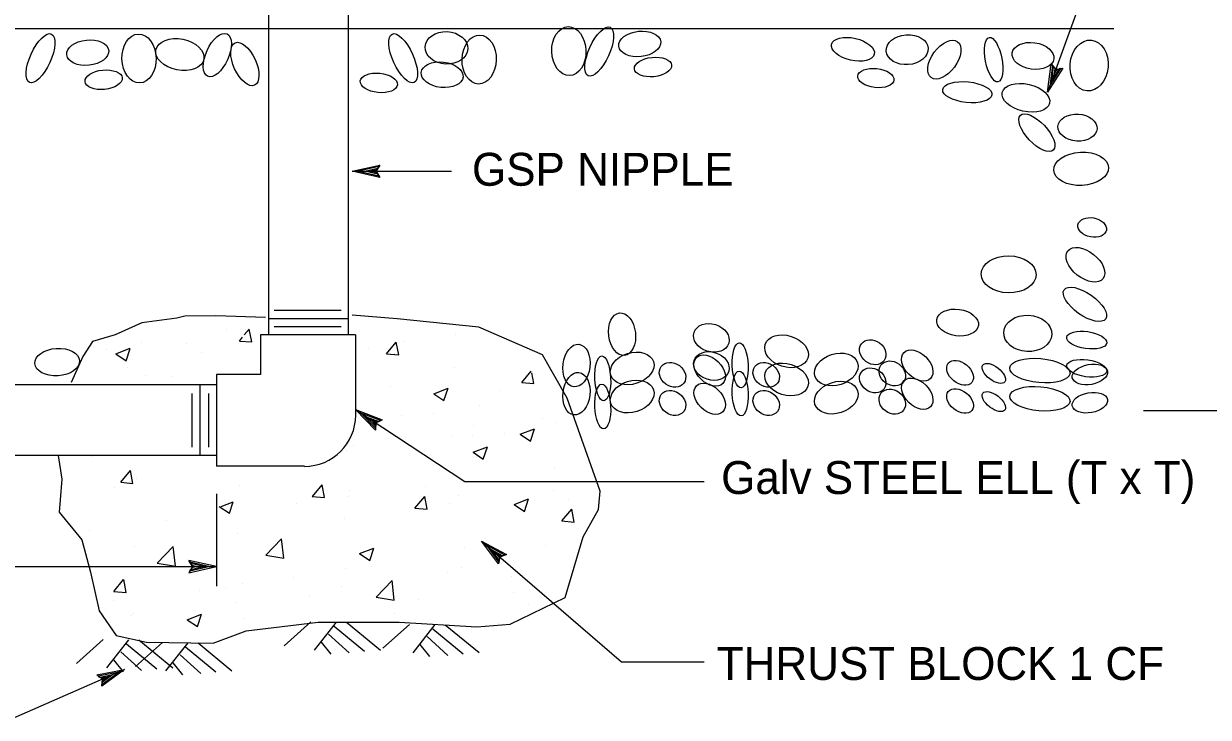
# Model space of a CAD drawing. Extents: x -893 to 867, y -474 to 712.
# Drawn here: x -416.9 to -164.9, y -274 to -126.4 of the extents above; entities that cross this region are included whole.
import ezdxf

# ---------------------------------------------------------------- set-up
doc = ezdxf.new("R2010")
doc.units = 0
for name, color, linetype in [('56 Stage 3 Anno', 7, 'Continuous'), ('57 Undefined', 7, 'Continuous'), ('59 Sndwall Anno', 7, 'Continuous'), ('60 Nongeo Data', 7, 'Continuous')]:
    doc.layers.add(name, color=color, linetype=linetype)

msp = doc.modelspace()

# ---------------------------------------------------------------- linework, layer by layer
at = {"layer": '56 Stage 3 Anno'}
for p, q in [((-347.07, -157.79), (-325.92, -157.79)), ((-347.07, -157.79), (-347.07, -157.79)), ((-341.17, -156.49), (-341.17, -156.49)), ((-341.17, -159.11), (-341.17, -159.11)), ((-346.31, -208.54), (-323.07, -223.8)), ((-346.31, -208.54), (-346.31, -208.54)), ((-178.62, -208.75), (-130.19, -208.75)), ((-340.66, -210.7), (-340.66, -210.7)), ((-342.11, -212.89), (-342.11, -212.89)), ((-323.07, -223.8), (-272.17, -223.8)), ((-375.9, -226.47), (-375.9, -246.12)), ((-319.5, -236.51), (-289.73, -262.23)), ((-319.5, -236.51), (-319.5, -236.51)), ((-314.18, -239.39), (-314.18, -239.39)), ((-557.75, -241.92), (-375.9, -241.92)), ((-381.8, -240.61), (-381.8, -240.61)), ((-375.9, -241.92), (-375.9, -241.92)), ((-315.9, -241.37), (-315.9, -241.37)), ((-381.8, -243.24), (-381.8, -243.24)), ((-395.46, -263.83), (-433.94, -280.69)), ((-289.73, -262.23), (-272.17, -262.23))]:
    msp.add_line(p, q, dxfattribs=at)
msp.add_lwpolyline([(-168.18, -90.38), (-180.72, -90.38), (-199.07, -140.97)], dxfattribs=at)
for points in [[(-195.82, -135.87), (-199.07, -140.97), (-198.29, -134.97), (-198.03, -135.29), (-198.61, -139.68), (-196.22, -135.94), (-196.62, -136.02), (-198.14, -138.41), (-197.78, -135.6), (-197.52, -135.92), (-197.68, -137.13), (-197.02, -136.1), (-197.33, -136.16), (-198.29, -134.97), (-197.33, -136.16)], [(-341.17, -159.11), (-347.07, -157.79), (-341.17, -156.48), (-341.38, -156.83), (-345.7, -157.79), (-341.38, -158.76), (-341.59, -158.41), (-344.35, -157.8), (-341.59, -157.18), (-341.8, -157.53), (-342.99, -157.8), (-341.79, -158.07), (-341.96, -157.79), (-341.17, -156.48), (-341.96, -157.79)], [(-342.11, -212.89), (-346.31, -208.54), (-340.66, -210.7), (-341.03, -210.88), (-345.17, -209.29), (-342.09, -212.49), (-342.08, -212.08), (-344.04, -210.04), (-341.4, -211.05), (-341.77, -211.23), (-342.91, -210.79), (-342.06, -211.68), (-342.04, -211.36), (-340.66, -210.7), (-342.04, -211.36)], [(-315.9, -241.37), (-319.5, -236.51), (-314.18, -239.39), (-314.56, -239.51), (-318.46, -237.4), (-315.83, -240.97), (-315.76, -240.57), (-317.44, -238.29), (-314.95, -239.64), (-315.34, -239.77), (-316.42, -239.18), (-315.69, -240.17), (-315.63, -239.86), (-314.18, -239.39), (-315.63, -239.86)], [(-381.8, -243.24), (-375.9, -241.92), (-381.8, -240.61), (-381.59, -240.96), (-377.27, -241.92), (-381.59, -242.89), (-381.38, -242.54), (-378.62, -241.93), (-381.38, -241.31), (-381.17, -241.66), (-379.97, -241.93), (-381.18, -242.2), (-381.01, -241.92), (-381.8, -240.61), (-381.01, -241.92)], [(-401.4, -265), (-395.46, -263.83), (-400.35, -267.4), (-400.3, -267), (-396.72, -264.39), (-401.07, -265.23), (-400.74, -265.47), (-397.96, -264.92), (-400.24, -266.59), (-400.19, -266.19), (-399.2, -265.47), (-400.41, -265.7), (-400.15, -265.89), (-400.35, -267.4), (-400.15, -265.89)]]:
    msp.add_lwpolyline(points, close=True, dxfattribs=at)
at = {"layer": '59 Sndwall Anno'}
for p, q in [((-373.89, -191.41), (-373.89, -191.41)), ((-370, -192.65), (-368.96, -191.43)), ((-369.81, -191.38), (-369.81, -191.38)), ((-368.43, -194.11), (-368.96, -191.43)), ((-371.05, -193.94), (-370.4, -193.15)), ((-371.05, -193.94), (-368.43, -194.11)), ((-335.92, -193.98), (-335.92, -193.98)), ((-325.02, -192.54), (-325.02, -192.54)), ((-399.33, -195.79), (-399.33, -195.79)), ((-397.32, -196.66), (-394.27, -195.48)), ((-395.16, -198.12), (-394.27, -195.51)), ((-391.85, -194.18), (-391.85, -194.18)), ((-382.33, -194.44), (-382.33, -194.44)), ((-379.08, -196.34), (-379.08, -196.34)), ((-343.57, -195.58), (-343.56, -195.58)), ((-339.76, -196.66), (-337.65, -194.15)), ((-337.98, -196.62), (-337.98, -196.62)), ((-337.15, -196.9), (-337.65, -194.15)), ((-397.32, -196.66), (-395.16, -198.12)), ((-339.76, -196.66), (-337.15, -196.9)), ((-394.77, -199.5), (-394.77, -199.5)), ((-390.95, -201.22), (-390.95, -201.22)), ((-385.54, -201.59), (-385.54, -201.59)), ((-325.26, -199.56), (-325.26, -199.56)), ((-310.96, -202.76), (-308.98, -200.38)), ((-308.37, -202.98), (-308.78, -200.73)), ((-338.96, -203.56), (-338.96, -203.56)), ((-329.7, -205.16), (-326.65, -203.98)), ((-327.54, -206.62), (-326.65, -203.98)), ((-310.96, -202.76), (-308.37, -202.98)), ((-329.7, -205.16), (-327.54, -206.62)), ((-315.66, -204.54), (-315.66, -204.54)), ((-319.95, -207.57), (-319.95, -207.57)), ((-336.49, -209.75), (-336.49, -209.75)), ((-329.75, -209.43), (-329.75, -209.43)), ((-306.45, -210.41), (-306.45, -210.41)), ((-303.77, -211.3), (-303.77, -211.3)), ((-325.8, -214.1), (-325.8, -214.1)), ((-321.42, -214.05), (-321.42, -214.05)), ((-321.31, -211.89), (-321.31, -211.89)), ((-314.67, -213.72), (-314.67, -213.72)), ((-311.3, -213.78), (-308.25, -212.6)), ((-311.3, -213.78), (-309.12, -215.24)), ((-309.12, -215.24), (-308.25, -212.6)), ((-346.75, -216.26), (-346.75, -216.26)), ((-321.33, -217.62), (-318.28, -216.47)), ((-319.17, -219.11), (-318.28, -216.47)), ((-402.43, -218.44), (-402.43, -218.44)), ((-348.21, -217.15), (-348.21, -217.15)), ((-321.33, -217.62), (-319.17, -219.11)), ((-396.3, -224), (-394.2, -221.51)), ((-393.7, -224.24), (-394.2, -221.51)), ((-372.21, -220.64), (-372.21, -220.64)), ((-303.89, -221.16), (-303.89, -221.16)), ((-396.3, -224), (-393.7, -224.24)), ((-394.22, -223.76), (-394.22, -223.76)), ((-392.91, -223.22), (-392.91, -223.22)), ((-397.65, -225.01), (-397.65, -225.01)), ((-370.92, -224.76), (-370.92, -224.76)), ((-355.52, -227.03), (-353.42, -224.52)), ((-352.92, -227.25), (-353.42, -224.52)), ((-347.62, -225.75), (-347.62, -225.75)), ((-331.45, -224.79), (-331.45, -224.79)), ((-324.34, -226.73), (-324.34, -226.73)), ((-304.29, -225.81), (-304.29, -225.81)), ((-375.33, -229.13), (-373.15, -230.59)), ((-374.91, -229.13), (-372.34, -228.13)), ((-373.15, -230.59), (-372.34, -228.13)), ((-358.9, -228.41), (-358.9, -228.41)), ((-355.54, -227.03), (-352.92, -227.25)), ((-347.97, -226.97), (-347.97, -226.97)), ((-333.7, -229.48), (-331.6, -226.99)), ((-331.1, -229.72), (-331.6, -226.99)), ((-326.32, -228.61), (-326.32, -228.61)), ((-312.59, -228.72), (-309.51, -227.54)), ((-312.59, -228.72), (-310.4, -230.18)), ((-310.4, -230.18), (-309.51, -227.54)), ((-301.04, -227.71), (-301.04, -227.71)), ((-348.73, -231.68), (-348.73, -231.68)), ((-333.7, -229.48), (-331.1, -229.72)), ((-302.41, -232.23), (-300.3, -229.72)), ((-299.79, -232.45), (-300.3, -229.72)), ((-402.97, -234.21), (-402.97, -234.21)), ((-386.46, -232.03), (-386.46, -232.03)), ((-302.41, -232.23), (-299.82, -232.45)), ((-371.4, -234.95), (-371.4, -234.95)), ((-365.44, -239.54), (-362.06, -236.01)), ((-361.58, -240.15), (-362.06, -236.01)), ((-393.44, -237.75), (-393.44, -237.75)), ((-388.55, -241.22), (-385.15, -237.68)), ((-384.67, -241.83), (-385.15, -237.68)), ((-345.48, -239.16), (-342.43, -237.99)), ((-345.48, -239.16), (-343.3, -240.63)), ((-343.3, -240.63), (-342.43, -237.99)), ((-323.12, -237.94), (-323.12, -237.94)), ((-306.01, -237.36), (-306.01, -237.36)), ((-388.55, -241.22), (-384.67, -241.83)), ((-365.44, -239.54), (-361.56, -240.15)), ((-312.8, -240.74), (-312.8, -240.74)), ((-359.45, -244.18), (-359.45, -244.18)), ((-348.56, -242.31), (-348.56, -242.31)), ((-342.93, -242), (-342.93, -242)), ((-326.85, -243.14), (-326.85, -243.14)), ((-323.73, -242.18), (-323.73, -242.18)), ((-313.17, -244.14), (-313.17, -244.14)), ((-397.77, -247.22), (-395.68, -244.71)), ((-395.16, -247.44), (-395.66, -244.71)), ((-374, -246.67), (-374, -246.67)), ((-370.38, -245.62), (-370.38, -245.62)), ((-349.25, -246.21), (-349.25, -246.21)), ((-341.97, -248.44), (-338.56, -244.9)), ((-338.08, -249.05), (-338.56, -244.9)), ((-397.93, -249.25), (-397.93, -249.25)), ((-397.77, -247.22), (-395.16, -247.44)), ((-379.43, -247.06), (-379.43, -247.06)), ((-371.92, -249.48), (-371.92, -249.48)), ((-356.13, -248.04), (-356.13, -248.04)), ((-341.97, -248.44), (-338.08, -249.05)), ((-332.83, -249.03), (-332.83, -249.03)), ((-312.64, -247.52), (-312.64, -247.52)), ((-399.46, -251.03), (-399.46, -251.03)), ((-393.52, -251.93), (-393.52, -251.93)), ((-382.14, -253.24), (-379.08, -252.06)), ((-379.98, -254.7), (-379.08, -252.06)), ((-338.11, -251.88), (-338.11, -251.88)), ((-309.55, -250.01), (-309.55, -250.01)), ((-393.96, -252.28), (-393.96, -252.28)), ((-382.14, -253.24), (-379.98, -254.7)), ((-370.22, -252.91), (-370.22, -252.91)), ((-355.82, -253.72), (-361.53, -258.79)), ((-350.42, -253.76), (-355.12, -259.74)), ((-348.22, -253.78), (-341.02, -259.71)), ((-334.84, -254.25), (-340.55, -259.32)), ((-329.44, -254.28), (-334.14, -260.27)), ((-327.24, -254.31), (-320.04, -260.24)), ((-315.92, -254.15), (-315.92, -254.15)), ((-352.06, -256.3), (-347.66, -260.31)), ((-350.88, -254.65), (-344.44, -259.96)), ((-331.08, -256.83), (-326.68, -260.84)), ((-329.9, -255.18), (-323.46, -260.49)), ((-400.03, -257.47), (-405.73, -262.55)), ((-394.62, -257.51), (-399.32, -263.49)), ((-395.08, -258.41), (-388.64, -263.71)), ((-387.44, -258.11), (-393.15, -263.19)), ((-392.43, -257.53), (-385.22, -263.47)), ((-382.04, -258.15), (-386.74, -264.13)), ((-382.5, -259.05), (-376.06, -264.35)), ((-379.84, -258.17), (-372.64, -264.11)), ((-353.62, -258.02), (-351.56, -260.55)), ((-332.64, -258.55), (-330.58, -261.08)), ((-397.82, -261.77), (-395.76, -264.3)), ((-396.26, -260.06), (-391.86, -264.06)), ((-383.68, -260.7), (-379.28, -264.7)), ((-385.24, -262.42), (-383.18, -264.94))]:
    msp.add_line(p, q, dxfattribs=at)
for points in [[(-409.59, -218.33), (-408.8, -223.3), (-409.19, -227.73), (-409.39, -230.37), (-404.54, -236.22), (-402.73, -243.09), (-400.92, -251.36), (-397.28, -256.62), (-390.82, -258.04), (-376.66, -258.23), (-369.59, -255.59), (-354.25, -253.78), (-337.08, -253.78), (-320.5, -254.79), (-313.43, -254.2), (-301.71, -248.55), (-297.87, -235.61), (-294.65, -229.76), (-294.25, -225.92), (-301.32, -206.13), (-306.56, -196.86), (-320.11, -190.99), (-337.47, -189.18), (-347.07, -188.42)], [(-365.47, -188.94), (-376.07, -188.57), (-382.67, -188.67), (-384.38, -189.04), (-391.79, -190.03), (-397.47, -192.6), (-402.32, -194.02), (-404.35, -197.25), (-406.85, -202.74)]]:
    msp.add_lwpolyline(points, dxfattribs=at)
for centre, major_axis, ratio in [((-413.37, -133.76), (-2.34, -5.16), 0.383657), ((-392.4, -133.81), (0.14, -5.21), 0.697541), ((-375.74, -133.09), (-2.06, -4.51), 0.482928), ((-336.2, -133.76), (2.34, -5.16), 0.383657), ((-326.99, -131.55), (4.54, -0.22), 0.759943), ((-300.94, -132.24), (0.14, -5.21), 0.697541), ((-294.48, -132.34), (-2.34, -5.16), 0.383657), ((-285.85, -130.72), (-4.46, -0.48), 0.603257), ((-403.32, -132.57), (-4.46, -0.48), 0.603257), ((-383.71, -132.98), (5.09, -1.02), 0.638543), ((-369.88, -134.99), (2.06, -4.51), 0.482928), ((-320.02, -134.03), (-0.14, -5.21), 0.697541), ((-240.48, -131.85), (4.54, -1.05), 0.509132), ((-228.93, -131.95), (4.46, 0.32), 0.710877), ((-221.03, -134.06), (-2.82, -3.82), 0.558593), ((-210.53, -134.07), (0.91, -4.72), 0.363508), ((-202.17, -133.26), (4.44, -0.63), 0.630343), ((-190.23, -135.31), (-0.49, -5.4), 0.748087), ((-283.03, -135.63), (-3.96, -0.4), 0.518707), ((-399.93, -138.33), (-3.96, -0.4), 0.518707), ((-327.9, -137.27), (4.46, -0.48), 0.603257), ((-235.61, -137.97), (3.86, -0.43), 0.522464), ((-341.36, -139), (3.96, -0.4), 0.518707), ((-216.14, -140.98), (5.24, -0.56), 0.417678), ((-203.66, -142.17), (5.04, -1.15), 0.563716), ((-201.35, -149.6), (3.49, -3.71), 0.434209), ((-192.69, -148.52), (4.16, -0.25), 0.689629), ((-191.91, -157.29), (5.84, 0.3), 0.603988), ((-189.57, -169.77), (3.03, -0.56), 0.666334), ((-191.01, -177.7), (3.74, -2.96), 0.585696), ((-207.35, -179.75), (5.84, -0.09), 0.6774), ((-191.11, -186.13), (4.42, -3.11), 0.433895), ((-289.61, -192.48), (0.54, -4.52), 0.628001), ((-218.22, -190.01), (4.44, -0.63), 0.630343), ((-203.28, -192.31), (5.11, -0.25), 0.75642), ((-270.61, -193.26), (3.69, -1.15), 0.767454), ((-254.6, -196.12), (4.54, -1.44), 0.699494), ((-236.27, -196.32), (2.41, -1.78), 0.819119), ((-190.74, -193.74), (4.26, -0.61), 0.421885), ((-409.82, -198.42), (-4.76, -0.3), 0.613338), ((-299.32, -199.15), (-0.54, -4.52), 0.628001), ((-287.46, -199.76), (-4.54, -1.44), 0.699494), ((-270.61, -199.25), (3.69, -1.15), 0.767454), ((-270.61, -199.25), (3.69, -1.15), 0.767454), ((-270.97, -200.23), (2.81, -2.78), 0.654039), ((-264.48, -199.11), (-0.21, 4.77), 0.354115), ((-244.02, -199.99), (-4.54, -1.44), 0.699494), ((-226.8, -199.15), (2.81, -2.78), 0.654039), ((-293.73, -201.89), (-0.21, 4.77), 0.354115), ((-278.87, -201.13), (2.41, -1.78), 0.819119), ((-258.94, -201.13), (2.41, -1.78), 0.819119), ((-254.6, -202.12), (4.54, -1.44), 0.699494), ((-254.6, -202.12), (4.54, -1.44), 0.699494), ((-232.11, -200.84), (2.41, -1.78), 0.819119), ((-217.68, -200.71), (2.51, -2.03), 0.668153), ((-210.49, -200.83), (2.33, -1.8), 0.493247), ((-200.7, -200.23), (6.41, -0.58), 0.398958), ((-190.74, -199.74), (4.26, -0.61), 0.421885), ((-190.74, -199.74), (4.26, -0.61), 0.421885), ((-190.05, -201.06), (3.75, 0.68), 0.558943), ((-299.32, -205.15), (-0.54, -4.52), 0.628001), ((-299.32, -205.15), (-0.54, -4.52), 0.628001), ((-264.48, -205.1), (-0.21, 4.77), 0.354115), ((-264.48, -205.1), (-0.21, 4.77), 0.354115), ((-236.27, -202.31), (2.41, -1.78), 0.819119), ((-236.27, -202.31), (2.41, -1.78), 0.819119), ((-226.8, -205.15), (2.81, -2.78), 0.654039), ((-226.8, -205.15), (2.81, -2.78), 0.654039), ((-293.73, -207.88), (-0.21, 4.77), 0.354115), ((-293.73, -207.88), (-0.21, 4.77), 0.354115), ((-287.46, -205.76), (-4.54, -1.44), 0.699494), ((-287.46, -205.76), (-4.54, -1.44), 0.699494), ((-278.87, -207.12), (2.41, -1.78), 0.819119), ((-278.87, -207.12), (2.41, -1.78), 0.819119), ((-270.97, -206.22), (2.81, -2.78), 0.654039), ((-270.97, -206.22), (2.81, -2.78), 0.654039), ((-258.94, -207.12), (2.41, -1.78), 0.819119), ((-258.94, -207.12), (2.41, -1.78), 0.819119), ((-244.02, -205.98), (-4.54, -1.44), 0.699494), ((-244.02, -205.98), (-4.54, -1.44), 0.699494), ((-232.11, -206.84), (2.41, -1.78), 0.819119), ((-232.11, -206.84), (2.41, -1.78), 0.819119), ((-217.68, -206.7), (2.51, -2.03), 0.668153), ((-217.68, -206.7), (2.51, -2.03), 0.668153), ((-200.7, -206.23), (6.41, -0.58), 0.398958), ((-200.7, -206.23), (6.41, -0.58), 0.398958), ((-210.49, -206.83), (2.33, -1.8), 0.493247), ((-210.49, -206.83), (2.33, -1.8), 0.493247), ((-190.05, -207.06), (3.75, 0.68), 0.558943), ((-190.05, -207.06), (3.75, 0.68), 0.558943)]:
    msp.add_ellipse(centre, major_axis=major_axis, ratio=ratio, dxfattribs=at)
at = {"layer": '60 Nongeo Data'}
for p, q in [((-364.82, -102.64), (-364.82, -192.65)), ((-347.83, -192.65), (-347.83, -102.64)), ((-529.39, -127.45), (-184.96, -127.45)), ((-363.66, -187.39), (-349.42, -187.39)), ((-364.82, -189.14), (-347.83, -189.14)), ((-363.66, -190.85), (-349.42, -190.85)), ((-346.31, -192.65), (-366.54, -192.65)), ((-366.54, -192.65), (-366.54, -201.07)), ((-346.31, -192.65), (-346.31, -209.69)), ((-375.9, -201.07), (-375.9, -220.6)), ((-366.54, -201.07), (-375.9, -201.07)), ((-557.75, -203.21), (-375.9, -203.21)), ((-379.44, -203.21), (-379.44, -218.33)), ((-381.15, -205.07), (-381.15, -216.53)), ((-377.62, -205.07), (-377.62, -216.53)), ((-375.9, -218.33), (-557.75, -218.33)), ((-357.22, -220.6), (-375.9, -220.6))]:
    msp.add_line(p, q, dxfattribs=at)
msp.add_arc((-357.21, -209.7), 10.91, 270, 0, dxfattribs=at)

# ---------------------------------------------------------------- texts
at = {"layer": '57 Undefined'}
for s, p in [('GSP NIPPLE', (-321.55, -160.89)), ('Galv STEEL ELL (T x T)', (-268.53, -226.49)), ('THRUST BLOCK 1 CF', (-269.46, -266.06))]:
    msp.add_text(s, height=7, dxfattribs=at).set_placement(p)

doc.saveas('drawing.dxf')
